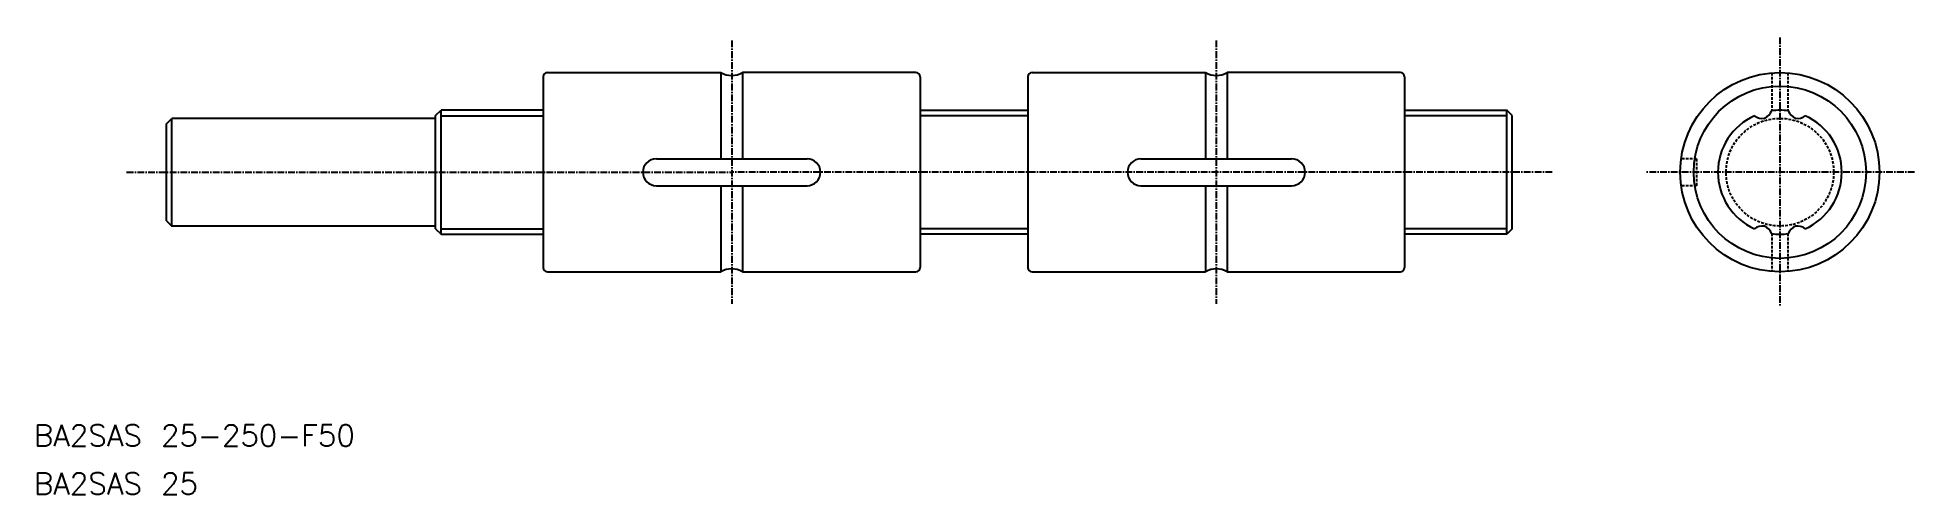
# Model space of a CAD drawing. Extents: x -59 to 289, y 686 to 771.
import ezdxf

# ---------------------------------------------------------------- set-up
doc = ezdxf.new("R2010")
doc.units = 0
doc.linetypes.add('CENTER', pattern=[2, 1.25, -0.25, 0.25, -0.25])
doc.linetypes.add('DASHED', pattern=[0.75, 0.5, -0.25])
doc.layers.get('0').update_dxf_attribs({"linetype": 'CONTINUOUS'})
doc.layers.add('CENTER', color=1, linetype='CENTER')
doc.styles.get("Standard").update_dxf_attribs({"font": 'txt.shx', "bigfont": 'bigfont.shx'})

msp = doc.modelspace()

# ---------------------------------------------------------------- linework, layer by layer
at = {"color": 7, "linetype": 'CONTINUOUS'}
for p, q in [((34.7, 763.96), (34.7, 728.56)), ((35.5, 764.76), (67.7, 764.76)), ((67.7, 764.76), (67.7, 748.76)), ((103.9, 764.76), (71.7, 764.76)), ((71.7, 764.76), (71.7, 748.76)), ((104.7, 763.96), (104.7, 728.56)), ((124.7, 763.96), (124.7, 728.56)), ((125.5, 764.76), (157.7, 764.76)), ((157.7, 764.76), (157.7, 748.76)), ((193.9, 764.76), (161.7, 764.76)), ((161.7, 764.76), (161.7, 748.76)), ((194.7, 763.96), (194.7, 728.56)), ((34.7, 757.76), (15.7, 757.76)), ((15.7, 756.75), (34.7, 756.75)), ((104.7, 757.76), (124.7, 757.76)), ((124.7, 756.75), (104.7, 756.75)), ((194.7, 757.76), (213.7, 757.76)), ((213.7, 756.75), (194.7, 756.75)), ((55.7, 748.76), (83.7, 748.76)), ((145.7, 748.76), (173.7, 748.76)), ((55.7, 743.76), (83.7, 743.76)), ((67.7, 743.76), (67.7, 727.76)), ((71.7, 743.76), (71.7, 727.76)), ((145.7, 743.76), (173.7, 743.76)), ((157.7, 743.76), (157.7, 727.76)), ((161.7, 743.76), (161.7, 727.76)), ((15.7, 735.77), (34.7, 735.77)), ((124.7, 735.77), (104.7, 735.77)), ((213.7, 735.77), (194.7, 735.77)), ((15.7, 734.76), (34.7, 734.76)), ((124.7, 734.76), (104.7, 734.76)), ((213.7, 734.76), (194.7, 734.76)), ((35.5, 727.76), (67.7, 727.76)), ((71.7, 727.76), (103.9, 727.76)), ((125.5, 727.76), (157.7, 727.76)), ((161.7, 727.76), (193.9, 727.76))]:
    msp.add_line(p, q, dxfattribs=at)
at = {"color": 3, "linetype": 'DASHED'}
for p, q in [((262.9, 764.7), (262.9, 757.66)), ((265.9, 764.7), (265.9, 757.66)), ((248.9, 748.76), (246.07, 748.76)), ((248.9, 748.76), (248.9, 743.76)), ((248.9, 743.76), (246.07, 743.76)), ((262.9, 734.86), (262.9, 727.82)), ((265.9, 734.86), (265.9, 727.82))]:
    msp.add_line(p, q, dxfattribs=at)
for p, q in [((14.7, 756.76), (15.7, 757.76)), ((14.7, 735.76), (14.7, 756.76)), ((15.7, 734.76), (15.7, 757.76)), ((213.7, 734.76), (213.7, 757.76)), ((214.7, 756.76), (213.7, 757.76)), ((214.7, 735.76), (214.7, 756.76)), ((-35.3, 755.26), (-34.3, 756.26)), ((-35.3, 737.26), (-35.3, 755.26)), ((-34.3, 736.26), (-34.3, 756.26)), ((14.7, 756.26), (-34.3, 756.26)), ((-35.3, 737.26), (-34.3, 736.26)), ((14.7, 736.26), (-34.3, 736.26)), ((14.7, 735.76), (15.7, 734.76)), ((214.7, 735.76), (213.7, 734.76))]:
    msp.add_line(p, q)
at = {"color": 7, "linetype": 'CONTINUOUS'}
for radius in [18.5, 16]:
    msp.add_circle((264.4, 746.26), radius, dxfattribs=at)
at = {"color": 3, "linetype": 'DASHED'}
msp.add_circle((264.4, 746.26), 10, dxfattribs=at)
at = {"color": 7, "linetype": 'CONTINUOUS'}
for centre, radius, start, end in [((35.5, 763.96), 0.8, 90, 180), ((69.7, 768.23), 4, 239.9999, 299.9999), ((103.9, 763.96), 0.8, 0, 90), ((125.5, 763.96), 0.8, 90, 180), ((159.7, 768.23), 4, 239.9999, 299.9999), ((193.9, 763.96), 0.8, 0, 90), ((264.4, 746.26), 11.5, 114.2232, 245.7768), ((261.06, 758.48), 2.22, 231.3441, 281.7117), ((260.75, 758.39), 2.22, 290.2883, 340.6559), ((264.4, 746.26), 11.5, 82.2232, 97.7768), ((268.05, 758.39), 2.22, 199.3441, 249.7116), ((267.73, 758.48), 2.22, 258.2882, 308.6559), ((264.4, 746.26), 11.5, 294.2232, 65.7768), ((55.7, 746.26), 2.5, 90, 270), ((83.7, 746.26), 2.5, 270, 90), ((145.7, 746.26), 2.5, 90, 270), ((173.7, 746.26), 2.5, 270, 90), ((261.06, 734.04), 2.22, 78.2883, 128.6559), ((260.75, 734.13), 2.22, 19.3441, 69.7117), ((268.05, 734.13), 2.22, 110.2883, 160.6559), ((267.73, 734.04), 2.22, 51.3441, 101.7117), ((264.4, 746.26), 11.5, 262.2232, 277.7768), ((35.5, 728.56), 0.8, 180, 270), ((69.7, 724.3), 4, 60, 120), ((103.9, 728.56), 0.8, 270, 0), ((125.5, 728.56), 0.8, 180, 270), ((159.7, 724.3), 4, 60, 120), ((193.9, 728.56), 0.8, 270, 0)]:
    msp.add_arc(centre, radius, start, end, dxfattribs=at)
at = {"layer": 'CENTER', "color": 1, "linetype": 'CENTER'}
for p, q in [((69.7, 770.71), (69.7, 721.81)), ((159.7, 770.71), (159.7, 721.81)), ((264.4, 771.26), (264.4, 721.26)), ((-42.7, 746.26), (69.7, 746.26)), ((222.1, 746.26), (69.7, 746.26)), ((289.4, 746.26), (239.4, 746.26))]:
    msp.add_line(p, q, dxfattribs=at)

# ---------------------------------------------------------------- texts
at = {"color": 7, "linetype": 'CONTINUOUS'}
for s, p in [('BA2SAS 25-250-F50', (-59.93, 695.38)), ('BA2SAS 25', (-59.93, 686.43))]:
    msp.add_text(s, height=4, dxfattribs=at).set_placement(p)

doc.saveas('drawing.dxf')
